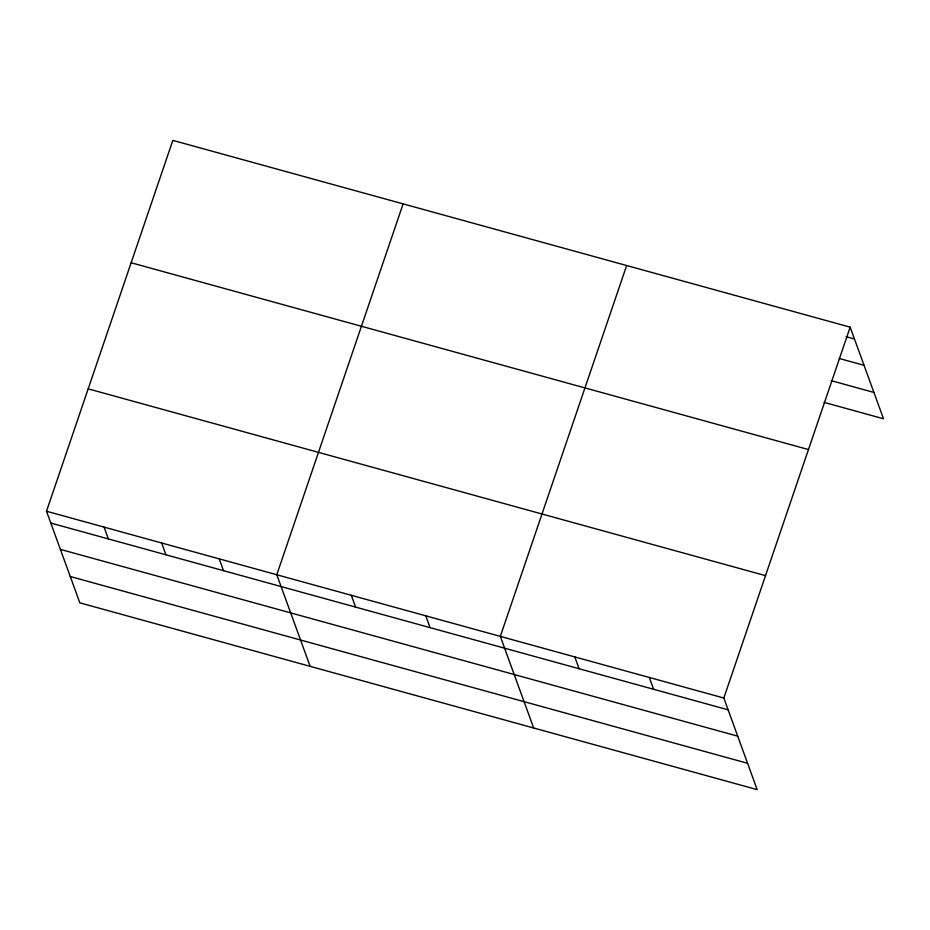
<?xml version="1.0" encoding="UTF-8"?>
<svg xmlns="http://www.w3.org/2000/svg" width="930" height="930" viewBox="0 0 930 930"><rect width="100%" height="100%" fill="white"/><g stroke="black" fill="none" stroke-linecap="round" stroke-linejoin="round"><path stroke-width="1.4" d="M850.16 327.162L723.831 698.023L757.171 789.628L79.841 602.838L46.5 511.233L172.829 140.372L850.16 327.162L883.5 418.767L824.166 402.411M403.12 203.879L276.791 574.74L310.132 666.345M626.646 265.527L500.317 636.387L533.657 727.992M846.184 336.695L854.461 338.973M839.209 358.457L864.04 365.304M831.141 380.637L873.921 392.437M131.142 262.76L808.472 449.55M88.187 388.845L765.518 575.647M46.5 511.233L723.831 698.023M50.801 523.044L728.132 709.834M60.38 549.374L737.711 736.165M70.261 576.507L747.592 763.298M649.326 677.482L653.627 689.293M574.821 656.929L579.123 668.74M425.8 615.834L430.102 627.645M351.296 595.293L355.597 607.104M219.224 558.86L223.514 570.671M161.646 542.992L165.947 554.792M104.079 527.112L108.368 538.923"/></g></svg>
